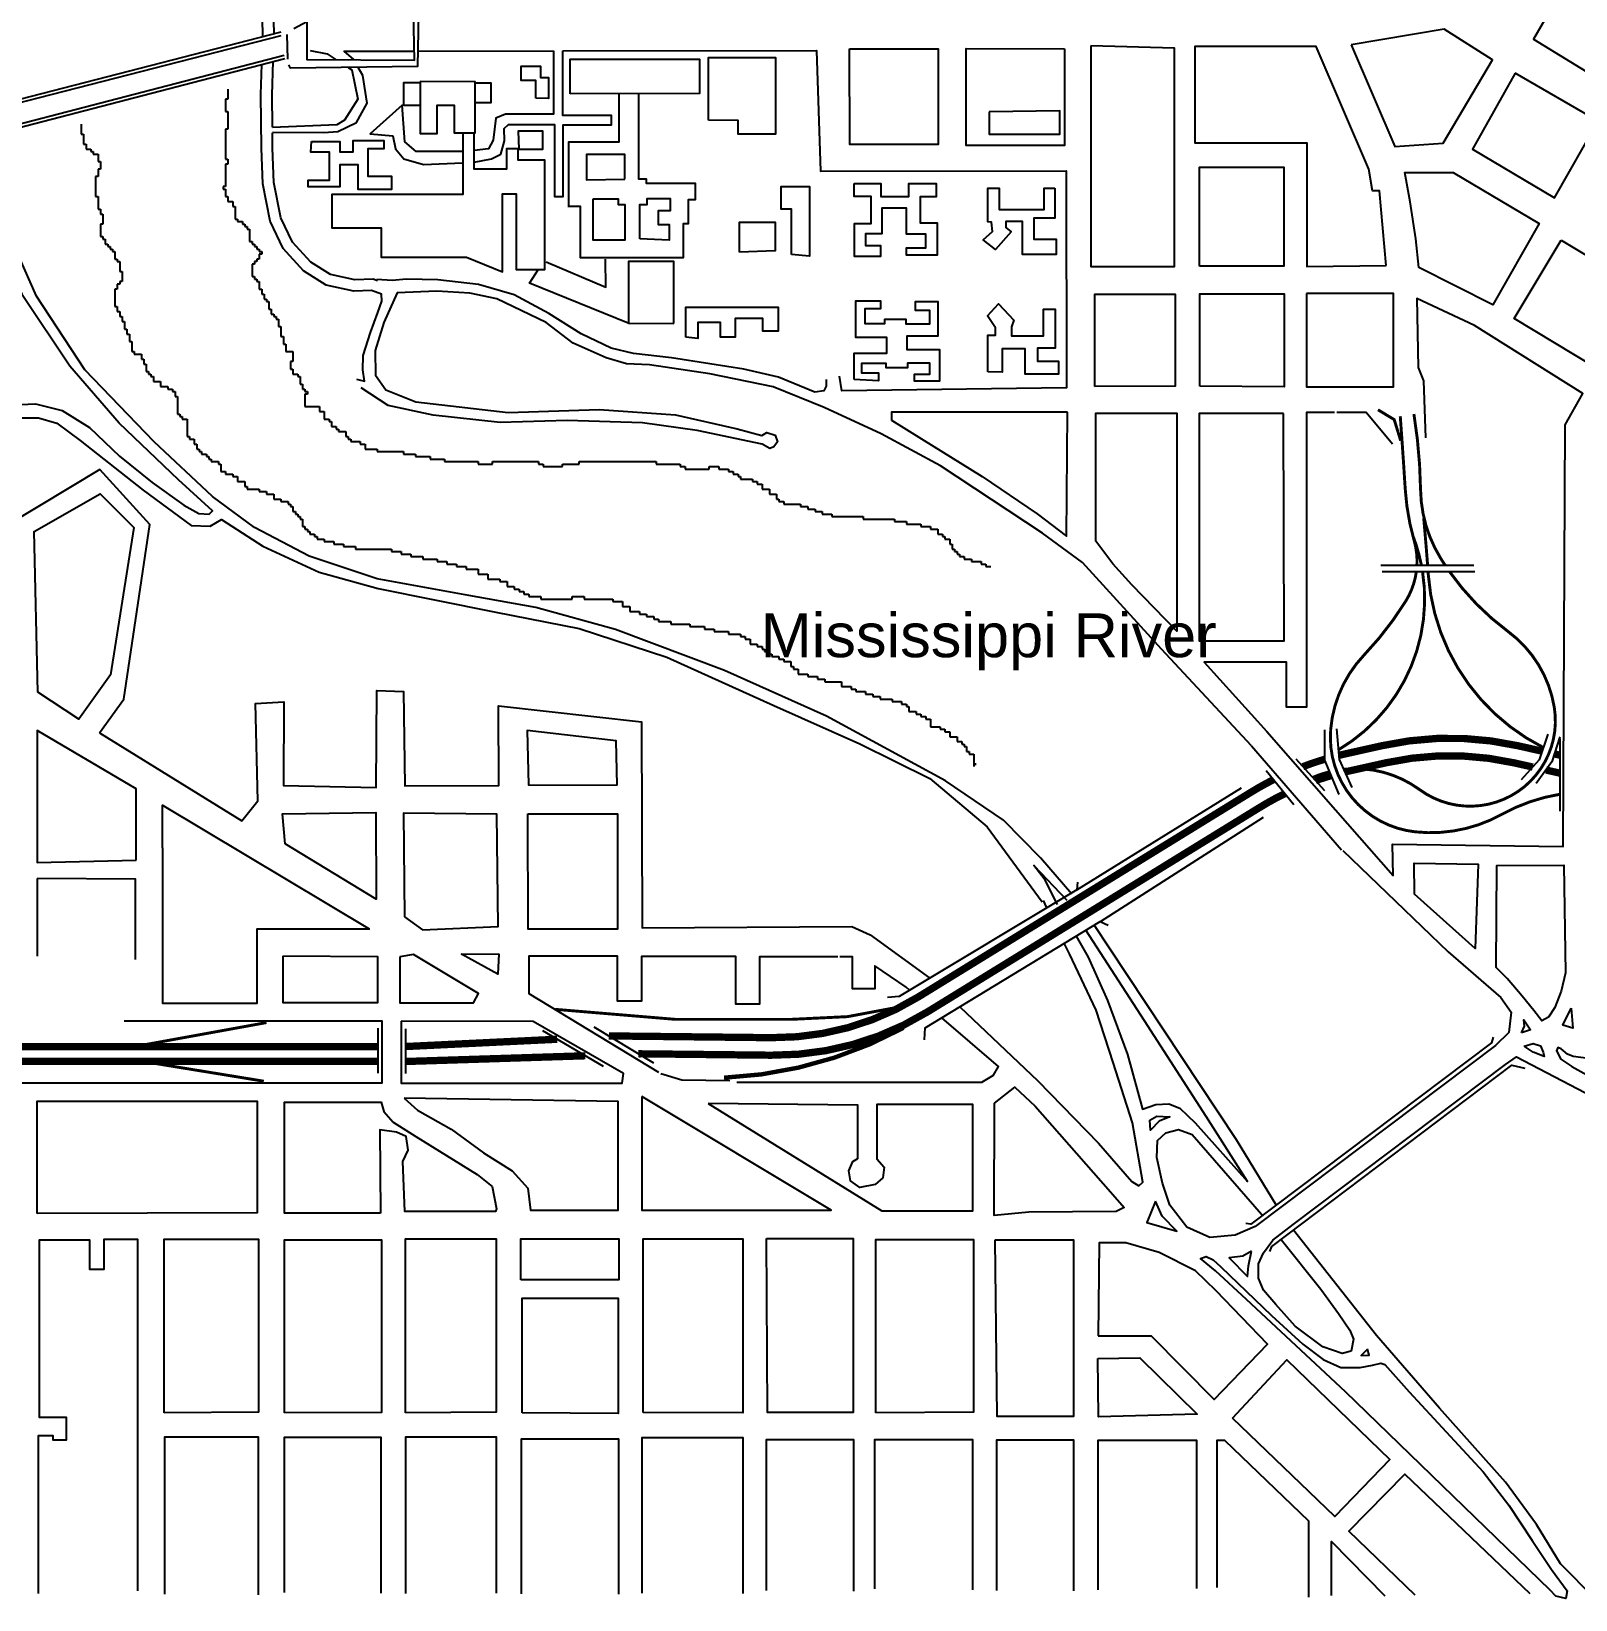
# Model space of a CAD drawing. Header units: feet. Extents: x -273 to 22785, y -15 to 12122.
# Drawn here: x 14067 to 19350, y 49 to 5415 of the extents above; entities that cross this region are included whole.
import ezdxf

# ---------------------------------------------------------------- set-up
doc = ezdxf.new("R2010")
doc.units = ezdxf.units.FT
doc.header["$MEASUREMENT"] = 0
doc.linetypes.add('Hidden', pattern=[0.375, 0.25, -0.125])
for name, color, linetype in [('Freeways', 112, 'Continuous'), ('Street Curbs', 7, 'Continuous'), ('Text Labels and Directions', 1, 'Hidden')]:
    doc.layers.add(name, color=color, linetype=linetype)
doc.styles.add('Titles', font='arial.ttf')

msp = doc.modelspace()

# ---------------------------------------------------------------- linework, layer by layer
at = {"layer": 'Freeways'}
for points, const_width in [([(18674, 4120.5), (18729.6, 4086.8), (18751.8, 4014.5)], 10), ([(15858.8, 2068.9), (16269.5, 2034.7), (16668.3, 2034.7), (16859.2, 2043.9), (17058.6, 2081.3)], 10), ([(14871.2, 2023.6), (14444.7, 1946)], 10), ([(15865.6, 1966.5), (15347.1, 1941.6)], 25), ([(14862, 1823), (14443.8, 1891.3)], 10), ([(15962, 1909.9), (15347.1, 1890.4)], 25), ([(16151.1, 1915.9), (16145.6, 1915.8)], 25)]:
    msp.add_lwpolyline(points, dxfattribs=dict(at, const_width=const_width))
for points, const_width in [([(18807.4, 3588.6, 0.082857), (18797.7, 3673.3, -0.054346), (18767.3, 3849.2, 0.002812), (18750.3, 4098.5, 2.148696)], 10), ([(18903.8, 3588.6, -0.008064), (18888.1, 3613.1, -0.135264), (18819.8, 3846.6, 0.036299), (18797, 4106, 1.232943)], 10), ([(18843.9, 3588.6, 0.003322), (18830.6, 3749.4, -2.806246)], 10), ([(18822.7, 3588.6, 0.044018), (18793.4, 3689.8, -1.459453)], 10), ([(19296.3, 2804.8, 0.087081), (19098.1, 2736.2, -0.154793), (18801.7, 2676.2, -0.407118), (18512.3, 3026.9, -0.170961), (18626.4, 3281.1, 0.051033), (18768.7, 3465, 0.106349), (18805.5, 3567.5, -0.054346)], 10), ([(18538.5, 2956.7, 0.3083), (18826.4, 3567.5, -1.459453)], 10), ([(18556.4, 2890.3, -0.188039), (18816.5, 2820.6, 0.671814), (19277.2, 3102.7, 0.195321), (19119.2, 3361.7, -0.080084), (18918.2, 3567.5, -0.135264)], 10), ([(19239.8, 2964.7, -0.26319), (18846.3, 3555.6, 0.000246), (18845.4, 3567.5, -2.806246)], 10), ([(18540.2, 2937.8, -0.005879), (18564.5, 2943.5), (18689.9, 2971.4, -0.110459), (19152.6, 2970.9), (19235.7, 2952.2, -0.078948)], 25), ([(19277.7, 2942.8), (19296.3, 2938.6, -0.078948)], 25), ([(18416.9, 2899.2, -0.018592), (18491.5, 2924.5)], 25), ([(18445.4, 2912.1, 0.020874), (18491.4, 2931.7, -1.459453)], 10), ([(18560.6, 2881, -0.004346), (18577.5, 2884.9), (18702.9, 2912.8, -0.110459), (19139.4, 2912.4), (19203.9, 2897.9, -0.078948)], 25), ([(19248.9, 2887.8), (19296.3, 2877.1, -0.078948)], 25), ([(19296.3, 2939.1, -0.006567), (19278.8, 2946.4, 0.004002)], 10), ([(16042.5, 1977.9), (16598.8, 1971.9, 0.14156), (17101.6, 2111.4), (18239.1, 2811.5, -0.020919), (18316.5, 2854.8)], 25), ([(18450.6, 2862.4, -0.040949), (18508.1, 2881.7, 0.671814)], 10), ([(18460.7, 2851.4, -0.013891), (18513.6, 2868.5)], 25), ([(16143.9, 1916.8), (16598.2, 1911.9, 0.14156), (17133.1, 2060.3), (18270.6, 2760.4, -0.02425), (18355.5, 2807.2)], 25), ([(15252, 1940.8), (13600.2, 1940.8, -0.060121), (13362.3, 1969.5), (13197.6, 2009.9)], 25), ([(16436.9, 1834.9, 0.113944), (17050.2, 2005.2, 1.322238)], 15), ([(15252, 1890.9), (13600.2, 1890.9, -0.060121), (13350.5, 1921.1), (13172.5, 1964.7)], 25)]:
    msp.add_lwpolyline(points, format="xyb", dxfattribs=dict(at, const_width=const_width))
at = {"layer": 'Street Curbs'}
for p, q in [((14739.5, 5217.8), (14739.5, 5183.5)), ((14731.3, 5183.5), (14731.3, 5140.8)), ((14739.5, 5183.5), (14731.3, 5183.5)), ((14237.4, 5098), (14237.4, 5063.8)), ((14731.3, 5140.8), (14739.5, 5140.8)), ((14739.5, 5140.8), (14739.5, 5080.9)), ((14237.4, 5063.8), (14245.6, 5063.8)), ((14245.6, 5063.8), (14245.6, 5029.5)), ((14731.3, 5080.9), (14731.3, 4978.2)), ((14739.5, 5080.9), (14731.3, 5080.9)), ((14245.6, 5029.5), (14253.9, 5029.5)), ((14253.9, 5029.5), (14253.9, 5012.4)), ((14253.9, 5012.4), (14270.3, 5012.4)), ((14270.3, 5012.4), (14270.3, 5003.9)), ((14270.3, 5003.9), (14278.6, 5003.9)), ((14278.6, 5003.9), (14278.6, 4995.3)), ((14278.6, 4995.3), (14295, 4995.3)), ((14295, 4995.3), (14295, 4969.7)), ((14295, 4969.7), (14303.3, 4969.7)), ((14295, 4944), (14295, 4918.3)), ((14303.3, 4944), (14295, 4944)), ((14303.3, 4969.7), (14303.3, 4944)), ((14731.3, 4978.2), (14739.5, 4978.2)), ((14731.3, 4961.1), (14731.3, 4884.1)), ((14739.5, 4961.1), (14731.3, 4961.1)), ((14739.5, 4978.2), (14739.5, 4961.1)), ((14286.8, 4918.3), (14286.8, 4849.9)), ((14295, 4918.3), (14286.8, 4918.3)), ((14723.1, 4884.1), (14723.1, 4875.6)), ((14731.3, 4884.1), (14723.1, 4884.1)), ((14286.8, 4849.9), (14295, 4849.9)), ((14295, 4849.9), (14295, 4807.1)), ((14723.1, 4875.6), (14731.3, 4875.6)), ((14731.3, 4875.6), (14731.3, 4849.9)), ((14731.3, 4849.9), (14739.5, 4849.9)), ((14739.5, 4849.9), (14739.5, 4832.8)), ((14739.5, 4832.8), (14756, 4832.8)), ((14756, 4832.8), (14756, 4815.7)), ((14295, 4807.1), (14303.3, 4807.1)), ((14303.3, 4807.1), (14303.3, 4790)), ((14303.3, 4790), (14311.5, 4790)), ((14311.5, 4790), (14311.5, 4755.8)), ((14756, 4815.7), (14764.2, 4815.7)), ((14764.2, 4815.7), (14764.2, 4772.9)), ((14303.3, 4755.8), (14303.3, 4713)), ((14311.5, 4755.8), (14303.3, 4755.8)), ((14764.2, 4772.9), (14772.5, 4772.9)), ((14772.5, 4772.9), (14772.5, 4764.3)), ((14772.5, 4764.3), (14788.9, 4764.3)), ((14788.9, 4764.3), (14788.9, 4755.8)), ((14788.9, 4755.8), (14797.2, 4755.8)), ((14797.2, 4755.8), (14797.2, 4747.2)), ((14797.2, 4747.2), (14805.4, 4747.2)), ((14805.4, 4747.2), (14805.4, 4738.7)), ((14805.4, 4738.7), (14813.6, 4738.7)), ((14813.6, 4738.7), (14813.6, 4695.9)), ((14303.3, 4713), (14311.5, 4713)), ((14311.5, 4713), (14311.5, 4704.4)), ((14311.5, 4704.4), (14319.7, 4704.4)), ((14319.7, 4704.4), (14319.7, 4687.3)), ((14319.7, 4687.3), (14327.9, 4687.3)), ((14327.9, 4687.3), (14327.9, 4678.8)), ((14327.9, 4678.8), (14336.2, 4678.8)), ((14336.2, 4678.8), (14336.2, 4670.2)), ((14336.2, 4670.2), (14344.4, 4670.2)), ((14344.4, 4670.2), (14344.4, 4661.7)), ((14813.6, 4695.9), (14821.9, 4695.9)), ((14821.9, 4695.9), (14821.9, 4687.3)), ((14821.9, 4687.3), (14830.1, 4687.3)), ((14830.1, 4687.3), (14830.1, 4678.8)), ((14830.1, 4678.8), (14838.3, 4678.8)), ((14838.3, 4678.8), (14838.3, 4670.2)), ((14838.3, 4670.2), (14846.6, 4670.2)), ((14846.6, 4670.2), (14846.6, 4661.7)), ((14344.4, 4661.7), (14352.6, 4661.7)), ((14352.6, 4661.7), (14352.6, 4636)), ((14352.6, 4636), (14360.9, 4636)), ((14360.9, 4636), (14360.9, 4627.4)), ((14360.9, 4627.4), (14369.1, 4627.4)), ((14369.1, 4627.4), (14369.1, 4593.2)), ((14821.9, 4618.9), (14821.9, 4576.1)), ((14830.1, 4618.9), (14821.9, 4618.9)), ((14830.1, 4627.4), (14830.1, 4618.9)), ((14838.3, 4627.4), (14830.1, 4627.4)), ((14838.3, 4636), (14838.3, 4627.4)), ((14846.6, 4636), (14838.3, 4636)), ((14846.6, 4661.7), (14854.8, 4661.7)), ((14854.8, 4653.1), (14846.6, 4653.1)), ((14846.6, 4653.1), (14846.6, 4636)), ((14854.8, 4661.7), (14854.8, 4653.1)), ((14369.1, 4593.2), (14377.3, 4593.2)), ((14377.3, 4593.2), (14377.3, 4559)), ((14821.9, 4576.1), (14830.1, 4576.1)), ((14830.1, 4576.1), (14830.1, 4567.6)), ((14830.1, 4567.6), (14838.3, 4567.6)), ((14838.3, 4567.6), (14838.3, 4559)), ((14352.6, 4533.3), (14352.6, 4473.5)), ((14360.9, 4533.3), (14352.6, 4533.3)), ((14360.9, 4550.4), (14360.9, 4533.3)), ((14369.1, 4550.4), (14360.9, 4550.4)), ((14369.1, 4559), (14369.1, 4550.4)), ((14377.3, 4559), (14369.1, 4559)), ((14838.3, 4559), (14846.6, 4559)), ((14846.6, 4559), (14846.6, 4533.3)), ((14846.6, 4533.3), (14854.8, 4533.3)), ((14854.8, 4533.3), (14854.8, 4516.2)), ((14854.8, 4516.2), (14863, 4516.2)), ((14863, 4516.2), (14863, 4499.1)), ((14352.6, 4473.5), (14360.9, 4473.5)), ((14360.9, 4473.5), (14360.9, 4456.3)), ((14360.9, 4456.3), (14369.1, 4456.3)), ((14369.1, 4456.3), (14369.1, 4439.2)), ((14863, 4499.1), (14871.2, 4499.1)), ((14871.2, 4499.1), (14871.2, 4490.6)), ((14871.2, 4490.6), (14879.5, 4490.6)), ((14879.5, 4490.6), (14879.5, 4464.9)), ((14879.5, 4464.9), (14887.7, 4464.9)), ((14887.7, 4464.9), (14887.7, 4447.8)), ((14369.1, 4439.2), (14377.3, 4439.2)), ((14377.3, 4439.2), (14377.3, 4422.1)), ((14377.3, 4422.1), (14385.6, 4422.1)), ((14385.6, 4422.1), (14385.6, 4396.5)), ((14887.7, 4447.8), (14895.9, 4447.8)), ((14895.9, 4447.8), (14895.9, 4439.2)), ((14895.9, 4439.2), (14904.2, 4439.2)), ((14904.2, 4439.2), (14904.2, 4430.7)), ((14904.2, 4430.7), (14912.4, 4430.7)), ((14912.4, 4430.7), (14912.4, 4405)), ((14912.4, 4405), (14920.6, 4405)), ((14920.6, 4405), (14920.6, 4370.8)), ((14385.6, 4396.5), (14393.8, 4396.5)), ((14393.8, 4396.5), (14393.8, 4379.3)), ((14393.8, 4379.3), (14402, 4379.3)), ((14402, 4379.3), (14402, 4353.7)), ((14402, 4353.7), (14410.3, 4353.7)), ((14410.3, 4353.7), (14410.3, 4319.5)), ((14920.6, 4370.8), (14928.9, 4370.8)), ((14928.9, 4370.8), (14928.9, 4345.1)), ((14410.3, 4319.5), (14418.5, 4319.5)), ((14418.5, 4319.5), (14418.5, 4310.9)), ((14418.5, 4310.9), (14443.2, 4310.9)), ((14443.2, 4310.9), (14443.2, 4293.8)), ((14443.2, 4293.8), (14451.4, 4293.8)), ((14451.4, 4293.8), (14451.4, 4276.7)), ((14928.9, 4345.1), (14937.1, 4345.1)), ((14937.1, 4345.1), (14937.1, 4319.5)), ((14937.1, 4319.5), (14961.8, 4319.5)), ((14961.8, 4319.5), (14961.8, 4285.2)), ((14451.4, 4276.7), (14459.7, 4276.7)), ((14459.7, 4276.7), (14459.7, 4251)), ((14459.7, 4251), (14467.9, 4251)), ((14467.9, 4251), (14467.9, 4242.5)), ((14467.9, 4242.5), (14476.1, 4242.5)), ((14476.1, 4242.5), (14476.1, 4233.9)), ((14953.6, 4285.2), (14953.6, 4259.6)), ((14961.8, 4285.2), (14953.6, 4285.2)), ((14953.6, 4259.6), (14961.8, 4259.6)), ((14961.8, 4259.6), (14961.8, 4242.5)), ((14961.8, 4242.5), (14978.3, 4242.5)), ((14978.3, 4242.5), (14978.3, 4233.9)), ((14476.1, 4233.9), (14484.4, 4233.9)), ((14484.4, 4233.9), (14484.4, 4216.8)), ((14484.4, 4216.8), (14509, 4216.8)), ((14509, 4216.8), (14509, 4199.7)), ((14509, 4199.7), (14533.7, 4199.7)), ((14533.7, 4199.7), (14533.7, 4191.1)), ((14533.7, 4191.1), (14550.2, 4191.1)), ((14550.2, 4191.1), (14550.2, 4182.6)), ((14978.3, 4233.9), (14986.5, 4233.9)), ((14986.5, 4233.9), (14986.5, 4208.2)), ((14986.5, 4208.2), (14994.7, 4208.2)), ((14994.7, 4208.2), (14994.7, 4191.1)), ((14994.7, 4191.1), (15003, 4191.1)), ((15003, 4191.1), (15003, 4182.6)), ((14550.2, 4182.6), (14558.4, 4182.6)), ((14558.4, 4182.6), (14558.4, 4165.5)), ((14558.4, 4165.5), (14566.7, 4165.5)), ((14566.7, 4165.5), (14566.7, 4105.6)), ((15003, 4182.6), (15011.2, 4182.6)), ((15003, 4174), (15003, 4131.2)), ((15011.2, 4174), (15003, 4174)), ((15011.2, 4182.6), (15011.2, 4174)), ((14566.7, 4105.6), (14574.9, 4105.6)), ((14574.9, 4105.6), (14574.9, 4097)), ((14574.9, 4097), (14583.1, 4097)), ((14583.1, 4097), (14583.1, 4088.5)), ((14583.1, 4088.5), (14599.6, 4088.5)), ((14599.6, 4088.5), (14599.6, 4028.6)), ((15003, 4131.2), (15052.3, 4131.2)), ((15052.3, 4131.2), (15052.3, 4114.1)), ((15052.3, 4114.1), (15068.8, 4114.1)), ((15068.8, 4114.1), (15068.8, 4088.5)), ((15068.8, 4088.5), (15085.3, 4088.5)), ((15085.3, 4088.5), (15085.3, 4079.9)), ((15085.3, 4079.9), (15093.5, 4079.9)), ((15093.5, 4079.9), (15093.5, 4062.8)), ((14599.6, 4028.6), (14607.8, 4028.6)), ((14607.8, 4028.6), (14607.8, 4020)), ((15093.5, 4062.8), (15110, 4062.8)), ((15110, 4062.8), (15110, 4054.2)), ((15110, 4054.2), (15118.2, 4054.2)), ((15118.2, 4054.2), (15118.2, 4045.7)), ((15118.2, 4045.7), (15142.9, 4045.7)), ((15142.9, 4045.7), (15142.9, 4028.6)), ((15142.9, 4028.6), (15151.1, 4028.6)), ((15151.1, 4028.6), (15151.1, 4020)), ((14607.8, 4020), (14624.3, 4020)), ((14624.3, 4020), (14624.3, 4002.9)), ((14624.3, 4002.9), (14632.5, 4002.9)), ((14632.5, 4002.9), (14632.5, 3985.8)), ((14632.5, 3985.8), (14640.8, 3985.8)), ((14640.8, 3985.8), (14640.8, 3977.2)), ((14640.8, 3977.2), (14649, 3977.2)), ((14649, 3977.2), (14649, 3968.7)), ((15151.1, 4020), (15159.4, 4020)), ((15159.4, 4020), (15159.4, 4011.5)), ((15159.4, 4011.5), (15192.3, 4011.5)), ((15192.3, 4011.5), (15192.3, 4002.9)), ((15192.3, 4002.9), (15208.8, 4002.9)), ((15208.8, 4002.9), (15208.8, 3985.8)), ((15208.8, 3985.8), (15249.9, 3985.8)), ((15249.9, 3985.8), (15249.9, 3977.2)), ((15249.9, 3977.2), (15340.5, 3977.2)), ((15340.5, 3977.2), (15340.5, 3968.7)), ((14649, 3968.7), (14665.5, 3968.7)), ((14665.5, 3968.7), (14665.5, 3960.1)), ((14665.5, 3960.1), (14673.7, 3960.1)), ((14673.7, 3960.1), (14673.7, 3951.6)), ((14673.7, 3951.6), (14681.9, 3951.6)), ((14681.9, 3951.6), (14681.9, 3943)), ((14681.9, 3943), (14706.6, 3943)), ((14706.6, 3943), (14706.6, 3934.5)), ((14706.6, 3934.5), (14714.8, 3934.5)), ((14714.8, 3934.5), (14714.8, 3908.8)), ((15340.5, 3968.7), (15381.6, 3968.7)), ((15381.6, 3968.7), (15381.6, 3960.1)), ((15381.6, 3960.1), (15431, 3960.1)), ((15431, 3960.1), (15431, 3951.6)), ((15431, 3951.6), (15480.4, 3951.6)), ((15480.4, 3951.6), (15480.4, 3943)), ((15480.4, 3943), (15595.6, 3943)), ((15595.6, 3943), (15595.6, 3934.5)), ((15595.6, 3934.5), (15645, 3934.5)), ((15645, 3943), (15801.4, 3943)), ((15645, 3934.5), (15645, 3943)), ((15801.4, 3943), (15801.4, 3934.5)), ((15801.4, 3934.5), (15817.9, 3934.5)), ((15817.9, 3934.5), (15817.9, 3925.9)), ((15817.9, 3925.9), (15883.8, 3925.9)), ((15883.8, 3934.5), (15941.4, 3934.5)), ((15883.8, 3925.9), (15883.8, 3934.5)), ((15941.4, 3943), (16204.8, 3943)), ((15941.4, 3934.5), (15941.4, 3943)), ((16204.8, 3943), (16204.8, 3934.5)), ((16204.8, 3934.5), (16287.1, 3934.5)), ((16287.1, 3934.5), (16287.1, 3925.9)), ((16287.1, 3925.9), (16303.6, 3925.9)), ((16303.6, 3925.9), (16303.6, 3917.4)), ((16385.9, 3925.9), (16418.8, 3925.9)), ((16385.9, 3917.4), (16385.9, 3925.9)), ((16418.8, 3925.9), (16418.8, 3917.4)), ((14714.8, 3908.8), (14731.3, 3908.8)), ((14731.3, 3908.8), (14731.3, 3900.2)), ((14731.3, 3900.2), (14756, 3900.2)), ((14756, 3900.2), (14756, 3891.7)), ((14756, 3891.7), (14772.5, 3891.7)), ((14772.5, 3891.7), (14772.5, 3874.6)), ((14772.5, 3874.6), (14797.2, 3874.6)), ((14797.2, 3874.6), (14797.2, 3857.5)), ((16303.6, 3917.4), (16385.9, 3917.4)), ((16418.8, 3917.4), (16451.8, 3917.4)), ((16451.8, 3917.4), (16451.8, 3908.8)), ((16451.8, 3908.8), (16468.2, 3908.8)), ((16468.2, 3908.8), (16468.2, 3900.2)), ((16468.2, 3900.2), (16484.7, 3900.2)), ((16484.7, 3900.2), (16484.7, 3891.7)), ((16484.7, 3891.7), (16492.9, 3891.7)), ((16492.9, 3891.7), (16492.9, 3883.1)), ((16492.9, 3883.1), (16534.1, 3883.1)), ((16534.1, 3883.1), (16534.1, 3874.6)), ((16534.1, 3874.6), (16550.5, 3874.6)), ((16550.5, 3874.6), (16550.5, 3866)), ((16550.5, 3866), (16567, 3866)), ((16567, 3866), (16567, 3848.9)), ((14797.2, 3857.5), (14805.4, 3857.5)), ((14805.4, 3857.5), (14805.4, 3848.9)), ((14805.4, 3848.9), (14846.6, 3848.9)), ((14846.6, 3848.9), (14846.6, 3840.4)), ((14846.6, 3840.4), (14871.2, 3840.4)), ((14871.2, 3840.4), (14871.2, 3831.8)), ((14871.2, 3831.8), (14895.9, 3831.8)), ((14895.9, 3831.8), (14895.9, 3814.7)), ((14895.9, 3814.7), (14920.6, 3814.7)), ((14920.6, 3814.7), (14920.6, 3806.1)), ((16567, 3848.9), (16591.7, 3848.9)), ((16591.7, 3848.9), (16591.7, 3831.8)), ((16591.7, 3831.8), (16616.4, 3831.8)), ((16616.4, 3831.8), (16616.4, 3814.7)), ((16616.4, 3814.7), (16624.6, 3814.7)), ((16624.6, 3814.7), (16624.6, 3806.1)), ((14920.6, 3806.1), (14945.3, 3806.1)), ((14945.3, 3806.1), (14945.3, 3797.6)), ((14945.3, 3797.6), (14953.6, 3797.6)), ((14953.6, 3797.6), (14953.6, 3789)), ((14953.6, 3789), (14961.8, 3789)), ((14961.8, 3789), (14961.8, 3771.9)), ((14961.8, 3771.9), (14970, 3771.9)), ((14970, 3771.9), (14970, 3763.4)), ((14970, 3763.4), (14978.3, 3763.4)), ((14978.3, 3763.4), (14978.3, 3754.8)), ((16624.6, 3806.1), (16641.1, 3806.1)), ((16641.1, 3806.1), (16641.1, 3797.6)), ((16641.1, 3797.6), (16698.7, 3797.6)), ((16698.7, 3797.6), (16698.7, 3789)), ((16698.7, 3789), (16723.4, 3789)), ((16723.4, 3789), (16723.4, 3780.5)), ((16723.4, 3780.5), (16748.1, 3780.5)), ((16748.1, 3780.5), (16748.1, 3771.9)), ((16748.1, 3771.9), (16772.8, 3771.9)), ((16772.8, 3771.9), (16772.8, 3763.4)), ((16772.8, 3763.4), (16805.7, 3763.4)), ((16805.7, 3763.4), (16805.7, 3754.8)), ((14978.3, 3754.8), (14986.5, 3754.8)), ((14986.5, 3754.8), (14986.5, 3746.2)), ((14986.5, 3746.2), (14994.7, 3746.2)), ((14994.7, 3746.2), (14994.7, 3720.6)), ((14994.7, 3720.6), (15003, 3720.6)), ((15003, 3720.6), (15003, 3712)), ((15003, 3712), (15011.2, 3712)), ((15011.2, 3712), (15011.2, 3703.5)), ((15011.2, 3703.5), (15019.4, 3703.5)), ((15019.4, 3703.5), (15019.4, 3694.9)), ((16805.7, 3754.8), (16912.7, 3754.8)), ((16912.7, 3754.8), (16912.7, 3746.2)), ((16912.7, 3746.2), (17019.8, 3746.2)), ((17019.8, 3746.2), (17019.8, 3737.7)), ((17019.8, 3737.7), (17060.9, 3737.7)), ((17060.9, 3737.7), (17060.9, 3729.1)), ((17060.9, 3729.1), (17110.3, 3729.1)), ((17110.3, 3729.1), (17110.3, 3720.6)), ((17110.3, 3720.6), (17143.2, 3720.6)), ((17143.2, 3720.6), (17143.2, 3712)), ((17143.2, 3712), (17167.9, 3712)), ((17167.9, 3712), (17167.9, 3694.9)), ((15019.4, 3694.9), (15035.9, 3694.9)), ((15035.9, 3694.9), (15035.9, 3686.4)), ((15035.9, 3686.4), (15044.1, 3686.4)), ((15044.1, 3686.4), (15044.1, 3677.8)), ((15044.1, 3677.8), (15068.8, 3677.8)), ((15068.8, 3677.8), (15068.8, 3669.2)), ((15068.8, 3669.2), (15101.7, 3669.2)), ((15101.7, 3669.2), (15101.7, 3660.7)), ((15101.7, 3660.7), (15134.7, 3660.7)), ((15134.7, 3660.7), (15134.7, 3652.1)), ((15134.7, 3652.1), (15175.8, 3652.1)), ((15175.8, 3652.1), (15175.8, 3643.6)), ((17167.9, 3694.9), (17184.4, 3694.9)), ((17184.4, 3694.9), (17184.4, 3686.4)), ((17184.4, 3686.4), (17192.6, 3686.4)), ((17192.6, 3686.4), (17192.6, 3677.8)), ((17192.6, 3677.8), (17209.1, 3677.8)), ((17209.1, 3677.8), (17209.1, 3660.7)), ((17209.1, 3660.7), (17217.3, 3660.7)), ((17217.3, 3660.7), (17217.3, 3643.6)), ((15175.8, 3643.6), (15299.3, 3643.6)), ((15299.3, 3643.6), (15299.3, 3635)), ((15299.3, 3635), (15332.2, 3635)), ((15332.2, 3635), (15332.2, 3626.5)), ((15332.2, 3626.5), (15365.2, 3626.5)), ((15365.2, 3626.5), (15365.2, 3617.9)), ((15365.2, 3617.9), (15406.3, 3617.9)), ((15406.3, 3617.9), (15406.3, 3609.4)), ((15406.3, 3609.4), (15455.7, 3609.4)), ((15455.7, 3609.4), (15455.7, 3600.8)), ((15455.7, 3600.8), (15488.6, 3600.8)), ((15488.6, 3600.8), (15488.6, 3592.2)), ((17217.3, 3643.6), (17225.5, 3643.6)), ((17225.5, 3643.6), (17225.5, 3635)), ((17225.5, 3635), (17233.8, 3635)), ((17233.8, 3635), (17233.8, 3626.5)), ((17233.8, 3626.5), (17242, 3626.5)), ((17242, 3626.5), (17242, 3617.9)), ((17242, 3617.9), (17258.5, 3617.9)), ((17258.5, 3617.9), (17258.5, 3609.4)), ((17258.5, 3609.4), (17283.2, 3609.4)), ((17283.2, 3609.4), (17283.2, 3600.8)), ((17283.2, 3600.8), (17316.1, 3600.8)), ((17316.1, 3600.8), (17316.1, 3592.2)), ((15488.6, 3592.2), (15521.6, 3592.2)), ((15521.6, 3592.2), (15521.6, 3583.7)), ((15521.6, 3583.7), (15554.5, 3583.7)), ((15554.5, 3583.7), (15554.5, 3575.1)), ((15554.5, 3575.1), (15595.6, 3575.1)), ((15595.6, 3575.1), (15595.6, 3558)), ((15595.6, 3558), (15628.6, 3558)), ((15628.6, 3558), (15628.6, 3540.9)), ((17316.1, 3592.2), (17332.6, 3592.2)), ((17332.6, 3592.2), (17332.6, 3583.7)), ((17332.6, 3583.7), (17349, 3583.7)), ((15628.6, 3540.9), (15669.7, 3540.9)), ((15669.7, 3540.9), (15669.7, 3532.4)), ((15669.7, 3532.4), (15694.4, 3532.4)), ((15694.4, 3532.4), (15694.4, 3515.2)), ((15694.4, 3515.2), (15719.1, 3515.2)), ((15719.1, 3515.2), (15719.1, 3506.7)), ((15719.1, 3506.7), (15735.6, 3506.7)), ((15735.6, 3506.7), (15735.6, 3498.1)), ((15735.6, 3498.1), (15752.1, 3498.1)), ((15752.1, 3498.1), (15752.1, 3489.6)), ((15752.1, 3489.6), (15768.5, 3489.6)), ((15768.5, 3489.6), (15768.5, 3481)), ((15768.5, 3481), (15809.7, 3481)), ((15809.7, 3481), (15809.7, 3472.5)), ((15809.7, 3472.5), (15916.7, 3472.5)), ((15916.7, 3481), (15957.8, 3481)), ((15916.7, 3472.5), (15916.7, 3481)), ((15957.8, 3481), (15957.8, 3472.5)), ((15957.8, 3472.5), (16056.6, 3472.5)), ((16056.6, 3472.5), (16056.6, 3463.9)), ((16056.6, 3463.9), (16089.6, 3463.9)), ((16089.6, 3463.9), (16089.6, 3446.8)), ((16089.6, 3446.8), (16114.3, 3446.8)), ((16114.3, 3446.8), (16114.3, 3429.7)), ((16114.3, 3429.7), (16147.2, 3429.7)), ((16147.2, 3429.7), (16147.2, 3421.1)), ((16147.2, 3421.1), (16171.9, 3421.1)), ((16171.9, 3421.1), (16171.9, 3412.6)), ((16171.9, 3412.6), (16196.6, 3412.6)), ((16196.6, 3412.6), (16196.6, 3404)), ((16196.6, 3404), (16213, 3404)), ((16213, 3404), (16213, 3395.5)), ((16213, 3395.5), (16254.2, 3395.5)), ((16254.2, 3395.5), (16254.2, 3386.9)), ((16254.2, 3386.9), (16320, 3386.9)), ((16320, 3386.9), (16320, 3378.4)), ((16320, 3378.4), (16369.4, 3378.4)), ((16369.4, 3378.4), (16369.4, 3369.8)), ((16369.4, 3369.8), (16402.4, 3369.8)), ((16402.4, 3369.8), (16402.4, 3361.3)), ((16402.4, 3361.3), (16451.8, 3361.3)), ((16451.8, 3361.3), (16451.8, 3352.7)), ((16451.8, 3352.7), (16492.9, 3352.7)), ((16492.9, 3352.7), (16492.9, 3344.1)), ((16492.9, 3344.1), (16509.4, 3344.1)), ((16509.4, 3344.1), (16509.4, 3335.6)), ((16509.4, 3335.6), (16525.8, 3335.6)), ((16525.8, 3335.6), (16525.8, 3318.5)), ((16525.8, 3318.5), (16550.5, 3318.5)), ((16550.5, 3318.5), (16550.5, 3309.9)), ((16550.5, 3309.9), (16567, 3309.9)), ((16567, 3309.9), (16567, 3301.4)), ((16567, 3301.4), (16575.2, 3301.4)), ((16575.2, 3301.4), (16575.2, 3292.8)), ((16575.2, 3292.8), (16591.7, 3292.8)), ((16591.7, 3292.8), (16591.7, 3284.3)), ((16591.7, 3284.3), (16599.9, 3284.3)), ((16599.9, 3284.3), (16599.9, 3275.7)), ((16599.9, 3275.7), (16624.6, 3275.7)), ((16624.6, 3275.7), (16624.6, 3267.1)), ((16624.6, 3267.1), (16641.1, 3267.1)), ((16641.1, 3267.1), (16641.1, 3258.6)), ((16641.1, 3258.6), (16665.8, 3258.6)), ((16665.8, 3258.6), (16665.8, 3241.5)), ((16665.8, 3241.5), (16674, 3241.5)), ((16674, 3241.5), (16674, 3232.9)), ((16674, 3232.9), (16690.5, 3232.9)), ((16690.5, 3232.9), (16690.5, 3215.8)), ((16690.5, 3215.8), (16723.4, 3215.8)), ((16723.4, 3215.8), (16723.4, 3207.3)), ((16723.4, 3207.3), (16756.3, 3207.3)), ((16756.3, 3207.3), (16756.3, 3198.7)), ((16756.3, 3198.7), (16781, 3198.7)), ((16781, 3198.7), (16781, 3190.1)), ((16781, 3190.1), (16838.7, 3190.1)), ((16838.7, 3190.1), (16838.7, 3173)), ((16838.7, 3173), (16871.6, 3173)), ((16871.6, 3173), (16871.6, 3164.5)), ((16871.6, 3164.5), (16888, 3164.5)), ((16888, 3164.5), (16888, 3155.9)), ((16888, 3155.9), (16921, 3155.9)), ((16921, 3155.9), (16921, 3147.4)), ((16921, 3147.4), (16945.7, 3147.4)), ((16945.7, 3147.4), (16945.7, 3138.8)), ((16945.7, 3138.8), (16970.4, 3138.8)), ((16970.4, 3138.8), (16970.4, 3130.3)), ((16970.4, 3130.3), (17011.5, 3130.3)), ((17011.5, 3130.3), (17011.5, 3121.7)), ((17011.5, 3121.7), (17044.4, 3121.7)), ((17044.4, 3121.7), (17044.4, 3113.1)), ((17044.4, 3113.1), (17060.9, 3113.1)), ((17060.9, 3113.1), (17060.9, 3104.6)), ((17060.9, 3104.6), (17069.1, 3104.6)), ((17069.1, 3104.6), (17069.1, 3087.5)), ((17069.1, 3087.5), (17093.8, 3087.5)), ((17093.8, 3087.5), (17093.8, 3078.9)), ((17093.8, 3078.9), (17110.3, 3078.9)), ((17110.3, 3078.9), (17110.3, 3070.4)), ((17110.3, 3070.4), (17126.8, 3070.4)), ((17126.8, 3070.4), (17126.8, 3061.8)), ((17126.8, 3061.8), (17143.2, 3061.8)), ((17143.2, 3061.8), (17143.2, 3036.1)), ((17143.2, 3036.1), (17176.2, 3036.1)), ((17176.2, 3036.1), (17176.2, 3027.6)), ((17176.2, 3027.6), (17192.6, 3027.6)), ((17192.6, 3027.6), (17192.6, 3019)), ((17192.6, 3019), (17209.1, 3019)), ((17209.1, 3019), (17209.1, 3001.9)), ((17209.1, 3001.9), (17233.8, 3001.9)), ((17233.8, 3001.9), (17233.8, 2984.8)), ((17233.8, 2984.8), (17250.2, 2984.8)), ((17250.2, 2984.8), (17250.2, 2976.3)), ((17250.2, 2976.3), (17258.5, 2976.3)), ((17258.5, 2976.3), (17258.5, 2967.7)), ((17258.5, 2967.7), (17266.7, 2967.7)), ((17266.7, 2967.7), (17266.7, 2950.6)), ((17266.7, 2950.6), (17274.9, 2950.6)), ((17274.9, 2950.6), (17274.9, 2942)), ((17274.9, 2942), (17291.4, 2942)), ((17291.4, 2942), (17291.4, 2907.8)), ((17291.4, 2907.8), (17291.4, 2899.3)), ((17299.6, 2907.8), (17291.4, 2907.8)), ((17291.4, 2907.8), (17299.6, 2907.8))]:
    msp.add_line(p, q, dxfattribs=at)
for points in [[(14858.3, 5396.8), (14859.1, 5418.1), (14847.3, 5645.2), (14843, 5788.9)], [(14897.1, 5406.8), (14897.5, 5418.4), (14885.8, 5646.7), (14881.4, 5788.9)], [(15390.9, 5476.3), (15387.4, 5294.6), (14953.1, 5288.8), (14948.1, 5300.9)], [(14965.1, 5424.6), (15009.2, 5449.3), (15008.9, 5318.5), (15377.8, 5316.5), (15374.4, 5480.7)], [(13654.6, 5087.5), (14921.9, 5413.2)], [(13657.5, 5076.9), (14921.3, 5401.6)], [(14944.2, 5320.2), (14942, 5404)], [(13675.8, 5007.2), (14931.4, 5333.6)], [(13678.7, 4996.5), (14934.2, 5322.9)], [(15020.7, 5350), (15078.7, 5338.4), (15110.2, 5318)], [(15171.1, 5317.6), (15170.1, 5319.4), (15137, 5347.2), (15377.2, 5347.6)], [(15388.4, 5347.6), (15852.7, 5348.4)], [(15852.7, 5348.4), (15852.7, 5132.3), (15688.9, 5132.3), (15656, 5118.3), (15646.4, 5042.9), (15630.6, 5013.3), (15582, 5007.9)], [(15582, 4968), (15641.2, 4979.4), (15673.1, 4994.6), (15685.8, 5040.6), (15684.1, 5083), (15699.5, 5096.1), (15856.8, 5096.1), (15856.8, 4850.8), (15886.1, 4850.8), (15886.1, 5095.6), (16051.4, 5095.6), (16051.4, 5127.9), (15885.5, 5127.9), (15885.5, 5348.4)], [(15885.5, 5348.4), (16753.6, 5349.9), (16767.3, 4936.5), (17607.5, 4938.1), (17608, 4195.2), (16839.2, 4185.1), (16831.9, 4235.9)], [(15179.5, 4225.1), (15207, 4218.7), (15200.8, 4257.6), (15202, 4306.6), (15227.1, 4385.1), (15252.6, 4453.6), (15266.4, 4492.1), (15264.8, 4516.6), (15230.8, 4528.4), (15170.4, 4526.6), (15075.9, 4547), (14997.8, 4596), (14928, 4672.6), (14884, 4765.7), (14858.4, 4893.9), (14853.7, 5015.1), (14851.7, 5198.9), (14855.2, 5302.4)], [(14891.4, 5087.2), (14890.2, 5198.4), (14894, 5312.4)], [(15151.2, 5291.4), (15162.8, 5283.9), (15184.3, 5183.7), (15137.8, 5111), (15111.9, 5095.4), (14891.3, 5086.2)], [(14891.4, 5069.8), (15067.6, 5069.7), (15115.5, 5073), (15178.8, 5103.8), (15215.4, 5169.9), (15200.4, 5264.1), (15185.2, 5291.9)], [(15393.7, 5239.7), (15339.8, 5239.7), (15339.8, 5162.5), (15395.1, 5162.5)], [(15586.9, 5239.2), (15639.3, 5239.2), (15639.3, 5170.6), (15586.3, 5170.6)], [(15542.5, 5004.4), (15383, 5004), (15344.9, 5037.3), (15335.7, 5163), (15226.4, 5065.1), (15303.8, 5057.5), (15313, 5013.6), (15341.7, 4979.3), (15408.7, 4959.7), (15542.5, 4965.6)], [(16143.8, 5202), (16143.8, 4910.8), (16170.8, 4910.8), (16170.8, 4895.9), (16338.1, 4895.9), (16338.1, 4838.8), (16314, 4838.8), (16314, 4756.4), (16296.5, 4756.4), (16296.5, 4640.9), (15945.5, 4640.9), (15945.5, 4815.9), (15902.3, 4815.9)], [(15905.7, 4817.6), (15905.7, 5036.8), (16078.3, 5036.8), (16078.3, 5201.9)], [(13679.9, 4080), (13753.9, 4086.6), (13902.5, 4117.4), (13979.8, 4135.8), (14081.1, 4140.3), (14172.1, 4118.3), (14265.7, 4059.9), (14368.1, 3961.6), (14480.4, 3871.4), (14588.7, 3794.6), (14640.3, 3765.9), (14675.2, 3763.6), (14687.1, 3775.1), (14569.7, 3881.3), (14367, 4074.4), (14198.2, 4269.2), (14037.2, 4510.5), (13944.1, 4733.2), (13903.2, 4908.2), (13887.6, 5033.4), (13884.4, 5050)], [(17626.3, 2463.4), (17519.3, 2587.1), (17392.8, 2716.2), (17194.3, 2851), (16787.8, 3071.5), (16438, 3228.3), (16065.8, 3369.1), (15792.3, 3443.5), (15551.4, 3486.7), (15250.1, 3541.5), (15017, 3619.1), (14830.2, 3718), (14686.4, 3823.5), (14486.7, 4011.2), (14250.2, 4257), (14084.6, 4509.3), (13963.8, 4783.2), (13923.4, 5051.1), (13922.7, 5060)], [(15251.4, 4561.9), (15236.7, 4567), (15173.9, 4565.1), (15090.6, 4583.2), (15022.6, 4625.8), (14960.3, 4694.2), (14920.8, 4777.8), (14896.7, 4898.4), (14892.2, 5016.1), (14891.6, 5067.8)], [(15542.5, 5068.2), (15542.5, 4857.1), (15095.2, 4857.1), (15095.2, 4742.9), (15264.1, 4742.9), (15264.1, 4642.9), (15555.7, 4642.9), (15678.3, 4592.2), (15678.3, 4858.8), (15725.7, 4858.8), (15725.7, 4600.5), (15824, 4600.5), (15824, 4974.9), (15732.1, 4974.9), (15732.1, 5013.9), (15692, 5013.9), (15692, 4943.3), (15582, 4943.3), (15582, 5068.2)], [(15827.9, 4627), (16032.5, 4540.2), (16031.5, 4635.5)], [(16786.1, 4224.2), (16786.2, 4201.3), (16778.3, 4184.7), (16747.9, 4180.6), (16622.8, 4231.8), (16504.8, 4259.2), (16387.9, 4277.5), (16256.5, 4297.8), (16126.6, 4312.5), (16050.6, 4331.6), (15948, 4380), (15837.3, 4450.3), (15718.1, 4514), (15596.6, 4548.8), (15457.2, 4565.6), (15349.9, 4567), (15301, 4563.2), (15249, 4566.4)], [(16108.6, 4416.8), (15770.8, 4553.8), (15802, 4601.4)], [(18241.4, 2970.1), (17933.3, 3301.3), (17662.6, 3597.4), (17526.8, 3698.5), (17177.6, 3928.3), (16974.8, 4038), (16779.1, 4128.8), (16604.5, 4198.8), (16387.6, 4244), (16182.2, 4274.4), (16103.3, 4278), (16033.3, 4298.6), (15920.2, 4348.4), (15828.5, 4419.3), (15659.3, 4500.2), (15567.3, 4519.2), (15454.5, 4526.6), (15318.2, 4520.9), (15272.8, 4419.3), (15242.9, 4322.8), (15244.3, 4238.4), (15279.5, 4188.7), (15382.1, 4147.8), (15697.8, 4111.5), (16009.8, 4121.7), (16271, 4103.6), (16481.9, 4055.3), (16566.4, 4032.8), (16582.9, 4042.9), (16611.4, 4034.1), (16619.5, 4011.1), (16606.6, 3993.6), (16593.1, 3988), (16567.1, 4002.9), (16345.2, 4050.1), (16157.8, 4075.6), (15899.7, 4084.2), (15670.5, 4076.9), (15441.3, 4102.2), (15287.3, 4135.3), (15195.1, 4195.2)], [(18293.4, 3019.2), (18528.5, 2751), (18725.9, 2527.1), (18724.2, 2633.6), (19307.9, 2625.6), (19314.7, 4068.8), (19375.5, 4176.6), (19004.6, 4408.6), (18806.6, 4501.1), (18811.3, 4264.9), (18829.4, 4219.2)], [(18829.4, 4219.2), (18836.4, 4025)], [(14007, 4093), (14091.3, 4092.9), (14153.8, 4074.8), (14233.5, 4014.8), (14449.1, 3845.2), (14613.5, 3724.3), (14678.9, 3722.6), (14717.8, 3745.3), (14859, 3654.2), (15051.2, 3564.9), (15253.2, 3508.6), (15446.1, 3469.6), (15655.6, 3428.3), (15940.9, 3371.5), (16241.5, 3274.2), (16606.8, 3108.9), (16901.1, 2977.2), (17140.4, 2859.2), (17336.5, 2693), (17525.6, 2436.9)], [(18525.6, 4110.7), (18429.2, 4110.7), (18429.2, 3102.7), (18360.7, 3102.7), (18360.7, 3257.1), (18079.4, 3257.1), (18293.4, 3019.2)], [(18723.6, 4002.8), (18633.4, 4111.5), (18533.7, 4111.5)], [(14299.8, 3014.7), (14383.6, 3130.4), (14472.2, 3727.5), (14301.5, 3916.3), (13988.4, 3727.9)], [(18683.6, 3588.6), (19002.3, 3588.6)], [(18688.9, 3567.5), (19005.5, 3567.5)], [(14299.8, 3014.7), (14787.2, 2713.7), (14841.2, 2782.4), (14834, 3115.4), (14930.3, 3121.4), (14929.3, 2834.3), (15246.4, 2828.5), (15248.6, 3159.6), (15340, 3156), (15344.7, 2833.1), (15665.7, 2834.3), (15665.3, 3106.9), (16154.3, 3053.1), (16157.1, 2347.7), (16874.5, 2352.5)], [(18490.8, 3025.1), (18491.5, 2921.6), (18540.1, 2804.4)], [(18531.8, 3029.1), (18541.6, 2923.5), (18584.4, 2827.9)], [(19255, 3010.9), (19225.9, 2922.3), (19164.5, 2854.5)], [(18241.4, 2970.1), (18549.4, 2614.7)], [(19295.9, 3001.5), (19269.3, 2915.7), (19215.4, 2841.8)], [(19296.3, 2994.9), (19296.3, 2746.8)], [(18392.5, 2925.8), (18491.3, 2818)], [(18291, 2886), (18386.1, 2769.8)], [(17644.3, 2477.5), (18207.7, 2826.4)], [(14515.1, 2621.9), (14515.1, 2767.2), (15222, 2344.6)], [(17725, 2369.5), (18282.1, 2727)], [(14515.1, 2621.9), (14515.1, 2090), (14839.3, 2090), (14839.3, 2344.6), (15224.3, 2344.6)], [(18553.3, 2612.2), (18913.9, 2265.2), (19094.6, 2109.4), (19129.5, 2059), (19122.2, 1990), (19075.6, 1945.6), (18253.8, 1326.1), (18185.9, 1295.9), (18098.7, 1288), (18020.1, 1323.4), (17962, 1399.2), (17937.4, 1474.5), (17916.9, 1562.3), (17919.6, 1620.3), (17948.4, 1645.9), (17992.1, 1657.4), (18038.4, 1640.4), (18275.3, 1367.9), (18279, 1363.2)], [(17577.1, 2427.2), (17535.2, 2511.3), (17497, 2560.5), (17609.9, 2442.3)], [(14423.2, 2239.6), (14423.2, 2514.1), (14086.2, 2516.1)], [(14086.2, 2516.1), (14086.2, 2250.9)], [(17646.6, 2504.5), (17643.8, 2477.5), (17036.1, 2113.1), (16996.5, 2109.1)], [(17541.4, 2416.1), (17529.3, 2440.9)], [(17122.8, 1964), (17125.3, 2006), (17724, 2370), (17751.4, 2357.2)], [(16874.5, 2352.5), (16937.1, 2323.4), (17140.7, 2175.9)], [(17641, 2319.5), (17682.5, 2247.4), (17748.3, 2099.6), (17817.1, 1914.2), (17868.4, 1727.4), (17914.1, 1742.9), (17958.1, 1745.4), (17996.5, 1730.9), (18048.4, 1680.8), (18228.1, 1479.5), (18085.7, 1702.3), (17875.5, 2030), (17674.3, 2339.8)], [(17702.5, 2356.9), (17754.4, 2279.6), (18188.8, 1623), (18326, 1398.8)], [(17243.7, 2078), (17510.4, 1824.3), (17718.4, 1611.2), (17831.9, 1479.8), (17855.7, 1465), (17869.4, 1477.3), (17833.8, 1680.8), (17767.7, 1886.7), (17710.4, 2066.5), (17618.1, 2259.2), (17600.6, 2295)], [(14383.8, 2029.7), (15265.9, 2029.7), (15265.9, 1816.4), (13159.1, 1816.4), (13159.1, 1378.8), (12993.6, 1610.6), (13015.4, 1690.2), (13065.5, 1820.2), (13166.4, 2000), (13237, 2122.5), (13268.2, 2245.5), (13569.4, 2245.5), (13569.4, 2205.6)], [(16826.2, 2248.5), (16558.4, 2248.5), (16558.4, 2087), (16477.4, 2087), (16477.4, 2249.7), (16154.2, 2249.7), (16154.2, 2097.1), (16072.7, 2097.1), (16072.7, 2251.3), (15768.4, 2251.3), (15768.4, 2123.5), (16212.3, 1854.2)], [(17071.6, 2134.4), (17060, 2144.4), (16952.8, 2217.2), (16952.8, 2139.2), (16875.9, 2139.2), (16875.9, 2248.5), (16832.4, 2248.5)], [(16480.8, 1819.6), (17318.7, 1819.6), (17358.5, 1843.6), (17375.4, 1872.9), (17181.3, 2040)], [(15252, 2004.6), (15252, 1850.8)], [(15347.1, 2001.7), (15347.1, 1849.9)], [(15815.4, 1996), (16023.3, 1873.9)], [(15991.7, 2008.5), (16195.4, 1885.7)], [(19067.9, 1973.7), (19062.2, 1954.7), (18239.3, 1333.3), (18221.4, 1336)], [(18343.4, 1281.8), (18478.8, 1110.8), (18539.3, 1028), (18578.2, 971.5), (18590.8, 940.4), (18582.3, 899), (18551.2, 891.8), (18485.9, 914.1), (18390.7, 985.3), (18325.1, 1058.6), (18282.1, 1107.7), (18265.1, 1148.9), (18265.2, 1197.9), (18282.2, 1235.2), (18314.7, 1278.9), (18384.4, 1332.6), (19110.3, 1879.6), (19148.2, 1906.2), (19486.7, 1729.5), (19811, 1406.5), (20395.2, 811.7), (21167.4, 49)], [(18303.8, 1240.5), (18310.5, 1256.9), (19132.3, 1878.4), (19176.2, 1867.8)], [(16221, 1848.8), (16291.8, 1827.9), (16456.4, 1825.9)], [(19417.5, 51.5), (19298.9, 171), (19216.5, 305.6), (19110.2, 450.9), (18885.1, 703.7), (18668.5, 952.5), (18384.9, 1313.2)], [(14091.2, 69.6), (14091.2, 610.7), (14139.9, 610.7), (14139.9, 595.8), (14186.7, 595.8), (14186.7, 672), (14094.1, 672), (14094.1, 1280.2), (14265.2, 1280.2), (14265.2, 1179.8), (14315.6, 1179.8), (14315.6, 1282.9), (14429.9, 1282.9), (14429.9, 79.4)], [(14523.7, 67.6), (14523.7, 606.6), (14842.8, 606.6), (14842.8, 65.8)], [(14933.4, 72.9), (14933.4, 604.6), (15262.3, 604.6), (15262.3, 71.2)], [(15348, 69.9), (15348, 606.1), (15657.1, 606.1), (15657.1, 70.7)], [(15744.2, 68.8), (15744.2, 599.4), (16075.2, 599.4), (16075.2, 68.1)], [(16156.4, 71.2), (16156.4, 603.9), (16501.3, 603.9), (16501.3, 70)], [(16582, 80.1), (16582, 596.4), (16880.1, 596.4), (16880.1, 78.5)], [(16953.2, 86.1), (16953.2, 596.7), (17286.4, 596.7), (17286.4, 82.8)], [(17369.9, 80.1), (17369.9, 595.3), (17632.1, 595.3), (17632.1, 79.4)], [(17716.6, 82.4), (17716.6, 594.6), (18052.8, 594.6), (18052.8, 87.1)], [(18123.9, 90.1), (18123.9, 594.7), (18149, 594.7), (18436.8, 318.4), (18436.8, 57.8)], [(18800.9, 64.4), (18574.4, 283.2), (18766.3, 478), (19194.1, 69.7)], [(18514.7, 62.9), (18514.7, 248), (18697.3, 61.7)]]:
    msp.add_lwpolyline(points, dxfattribs=at)
for points in [[(19360.1, 5655.5), (19206.7, 5388.1), (19839.7, 5001.3), (19990.6, 5273.6)], [(18582.3, 5368.7), (18732.1, 5020.9), (18896.8, 5032.5), (19065.9, 5317.6), (18901.1, 5423)], [(15910.1, 5201.5), (15910.1, 5319.9), (16352.3, 5319.9), (16352.3, 5202.4)], [(16383.4, 5111.7), (16383.4, 5325.4), (16612.4, 5325.4), (16612.4, 5063.5), (16485.5, 5063.5), (16485.5, 5110.7)], [(16866.4, 5356), (17168.9, 5356), (17168.9, 5028.6), (16866.9, 5028.6)], [(17601.8, 5355.9), (17601.8, 5024.9), (17265.6, 5024.9), (17265.6, 5356.1)], [(17692.1, 5365.4), (17692.1, 4611), (17977.7, 4611), (17977.7, 5357.3)], [(18702.6, 4613.8), (18679.1, 4869.3), (18655.6, 4869.3), (18642.7, 4943.5), (18463, 5363.7), (18047.8, 5363.7), (18047.8, 5034.1), (18430.9, 5034.1), (18430.9, 4610.5)], [(15792.9, 5186.4), (15792.9, 5246.8), (15742.1, 5246.8), (15742.1, 5296), (15808.7, 5296), (15808.7, 5257.5), (15836.4, 5257.5), (15836.4, 5185.2)], [(19143.5, 5271.9), (18997.4, 5012), (19278.5, 4846.1), (19427.7, 5107.9)], [(15397.2, 5243.2), (15397.2, 5066), (15455, 5066), (15455, 5162.7), (15513.4, 5162.7), (15513.4, 5068.2), (15584.9, 5068.2), (15584.9, 5242.2)], [(17343.3, 5140.3), (17343.3, 5063.8), (17585.9, 5063.8), (17585.9, 5143.1)], [(15734.4, 5012.4), (15817.3, 5012.4), (15817.3, 5073.7), (15732.1, 5073.7)], [(15024.8, 5039), (15121.7, 5039), (15121.7, 5003.1), (15167.8, 5003.1), (15167.8, 5042.4), (15272.9, 5042.4), (15272.9, 5012.9), (15217.7, 5012.9), (15217.7, 4919.8), (15299.1, 4919.8), (15299.1, 4874.2), (15184.5, 4874.2), (15184.5, 4959), (15122.1, 4959), (15122.1, 4882.8), (15014.2, 4882.8), (15014.2, 4905.7), (15086.4, 4905.7), (15086.4, 5002.4), (15022.5, 5002.4)], [(16096.9, 4909), (16096.9, 4994.3), (15965.7, 4994.3), (15965.7, 4907.4)], [(18063.6, 4612), (18063.6, 4950.4), (18352.3, 4950.4), (18352.3, 4611.3)], [(16668, 4651.9), (16668, 4806.7), (16631.7, 4806.7), (16631.7, 4884.9), (16729.1, 4884.9), (16729.1, 4646.3)], [(16882.3, 4894.7), (16973.7, 4894.7), (16973.7, 4850.8), (17069.3, 4850.8), (17069.3, 4894.3), (17162.4, 4894.3), (17162.4, 4848.8), (17107.2, 4848.8), (17107.2, 4760.2), (17166.2, 4760.2), (17166.2, 4649.1), (17060.9, 4649.1), (17060.9, 4675), (17127.1, 4675), (17127.1, 4720.8), (17060.5, 4720.8), (17060.5, 4810.3), (16977.1, 4810.3), (16977.1, 4723), (16921.2, 4723), (16921.2, 4682.3), (16972.4, 4682.3), (16972.4, 4644.6), (16882.6, 4644.6), (16882.6, 4757.9), (16940.4, 4757.9), (16940.4, 4850.1), (16882.1, 4850.1)], [(18813.4, 4607), (18803.6, 4705.2), (18784.1, 4832), (18765.8, 4932.3), (18930.9, 4931.8), (19225.9, 4758.2), (19067.5, 4479.9)], [(15989.4, 4842.5), (16074.8, 4842.5), (16074.8, 4822.5), (16096.9, 4822.5), (16096.9, 4700.8), (15988.6, 4700.8)], [(16148.9, 4705.6), (16148.9, 4823.4), (16174.2, 4823.4), (16174.2, 4843.5), (16252, 4843.5), (16252, 4801), (16211.9, 4801), (16211.9, 4754.4), (16248.5, 4754.4), (16248.5, 4700.6)], [(17568.9, 4878.4), (17568.9, 4776.1), (17497.1, 4776.1), (17497.1, 4704.8), (17573.3, 4704.8), (17573.3, 4651.3), (17457.8, 4651.3), (17457.8, 4765), (17400.3, 4765), (17400.3, 4744.7), (17419.4, 4729.9), (17365.3, 4669.2), (17323.2, 4701.4), (17355, 4730), (17352.3, 4762), (17339.4, 4763.4), (17339.4, 4878.2), (17377.7, 4878.2), (17377.7, 4805.5), (17532.3, 4805.5), (17532.3, 4878.2)], [(16489.7, 4659.5), (16489.7, 4762.8), (16611.9, 4762.8), (16611.9, 4664.1)], [(19301.3, 4701.2), (19577.4, 4534.8), (19416.1, 4266.6), (19140, 4432.5)], [(16264.8, 4415.6), (16264.8, 4627.8), (16110.4, 4627.8), (16110.4, 4416.9)], [(17704.8, 4200.2), (17704.8, 4516.2), (17980.7, 4516.2), (17980.7, 4201.7)], [(18064.3, 4201.6), (18064.3, 4517.6), (18353.5, 4517.6), (18353.5, 4198.8)], [(18429.1, 4518.1), (18429.1, 4198.4), (18726.9, 4198.4), (18726.9, 4518.7)], [(16305.5, 4368.4), (16305.5, 4471.8), (16621.5, 4471.8), (16621.5, 4390), (16570, 4390), (16570, 4432.7), (16474.9, 4432.7), (16474.9, 4369.3), (16424.3, 4369.3), (16424.3, 4419.5), (16347.2, 4419.5), (16347.2, 4364.2)], [(16882.4, 4223.7), (16882.4, 4314.1), (16993.8, 4314.1), (16993.8, 4367.6), (16888.1, 4367.6), (16888.1, 4493.4), (16972.4, 4493.4), (16972.4, 4466.3), (16918.1, 4466.3), (16918.1, 4416.2), (16987.2, 4416.2), (16987.2, 4431), (17058.5, 4431), (17058.5, 4414.4), (17141, 4414.4), (17141, 4459.7), (17091.4, 4459.7), (17091.4, 4490.4), (17168.6, 4490.4), (17168.6, 4372.5), (17062.4, 4372.5), (17062.4, 4327.1), (17173.5, 4327.1), (17173.5, 4218.8), (17088.7, 4218.8), (17088.7, 4241.8), (17140.9, 4241.8), (17140.9, 4280.5), (17063.9, 4280.5), (17063.9, 4264.2), (16991.6, 4264.2), (16991.6, 4278.8), (16906.6, 4278.8), (16906.6, 4246.4), (16965.7, 4246.4), (16965.7, 4219.2)], [(17339.1, 4250.2), (17339.1, 4376), (17365.9, 4376), (17365.9, 4401.1), (17338.6, 4442.4), (17375.8, 4483), (17428, 4427.4), (17419.7, 4403.9), (17419.7, 4372.9), (17529.7, 4372.9), (17529.7, 4464.9), (17569.6, 4464.9), (17569.6, 4330.7), (17509.5, 4330.7), (17509.5, 4287), (17580.6, 4287), (17580.6, 4242), (17466.5, 4242), (17466.5, 4329.2), (17388.1, 4329.2), (17388.1, 4248.9)], [(17611.4, 4112.3), (17009.8, 4112.3), (17009.8, 4085.2), (17112.2, 4020.8), (17320.1, 3891.6), (17507.5, 3764.8), (17608.7, 3687.4)], [(17708.2, 3671), (17708.2, 4109.3), (17986.4, 4109.3), (17986.4, 3362.9), (17832.3, 3521.9), (17767, 3593.4)], [(18351.4, 4107.3), (18062.3, 4107.3), (18062.3, 3329.4), (18353, 3329.4)], [(14088.9, 3153.8), (14076.4, 3704.4), (14302.4, 3832.5), (14417.9, 3717.7), (14337.2, 3213.1), (14229.2, 3061.7)], [(14425, 2579.5), (14425, 2823.1), (14086.1, 3023.5), (14086.1, 2571.2)], [(16071.1, 2836.5), (16067.8, 2988.2), (15763.6, 3023), (15767.6, 2837.3)], [(14934.9, 2635.7), (14926.4, 2737.5), (15244.9, 2742.2), (15246.9, 2446.1)], [(15343.1, 2385.2), (15404.8, 2340.6), (15664.3, 2352), (15659.3, 2736.9), (15340.2, 2740.2)], [(15765.6, 2738), (16072.2, 2738), (16072.2, 2343.2), (15766.1, 2343.2)], [(18798.7, 2463.1), (18797.4, 2568.7), (19016.5, 2566.1), (19006.5, 2277.1)], [(19078.8, 2211.7), (19081, 2560.8), (19310.1, 2562.6), (19315.7, 2193.8), (19300.9, 2131), (19278.8, 2075.7), (19257.9, 2042.4), (19235.2, 2029.7), (19207.1, 2065), (19167.7, 2114.5), (19116.4, 2174.2)], [(15327.4, 2248.5), (15327.4, 2091.3), (15579.5, 2091.3), (15596.8, 2123.4), (15374.2, 2256.1)], [(15666.4, 2258.3), (15662.5, 2189.2), (15538, 2257.2)], [(14927.2, 2251.1), (14927.2, 2091.9), (15252.4, 2091.9), (15252.4, 2249)], [(19335.3, 2072.5), (19338.3, 2032), (19340.9, 2004.4), (19306.5, 2014.3)], [(15332.6, 2028), (15332.6, 1816), (16088.4, 1816), (16092.4, 1849.1), (15783.6, 2027.5)], [(19165.2, 1989), (19174.9, 2010.9), (19173.2, 2032.4), (19195.8, 1998.2)], [(19174.1, 1942.4), (19205.2, 1952.5), (19230.2, 1944.2), (19239.4, 1922.6), (19242.2, 1907), (19204.9, 1922.5)], [(19322.4, 1915.6), (19301.1, 1933.4), (19289.1, 1938), (19284.5, 1927.1), (19299.6, 1897.9), (19337.4, 1872.9), (19520.2, 1772.1), (19638.7, 1681.2), (19668, 1700.3), (19652.2, 1884.6), (19501.2, 1892.9), (19394.2, 1901.2), (19342.3, 1907.8)], [(17361.9, 1748), (17431.6, 1802.7), (17500.8, 1737.9), (17758.4, 1444.1), (17805.3, 1391), (17778.6, 1377.3), (17479, 1375.4), (17360.8, 1363.9)], [(14086.4, 1370.3), (14086.4, 1754.6), (14839.6, 1754.6), (14839.6, 1372.4)], [(15261.6, 1370.9), (14932.6, 1370.9), (14932.6, 1751), (15263.2, 1751), (15273.2, 1718.9), (15305.1, 1683.1), (15381.8, 1633.9), (15592.5, 1504.2), (15643.3, 1462.4), (15658.3, 1386.3), (15654.3, 1376.8), (15344.2, 1377), (15338.1, 1548.7), (15355.5, 1586.6), (15349.4, 1633.8), (15315.6, 1648.7), (15259.3, 1657.1)], [(15341.9, 1764.7), (15387.7, 1723.5), (15502.7, 1658.4), (15614.3, 1577.4), (15711.4, 1516.7), (15765.3, 1457), (15774.3, 1381.4), (16074.9, 1381.4), (16074.9, 1753)], [(16155.2, 1770.5), (16155.2, 1381.3), (16803.7, 1381.3)], [(16382.9, 1746.3), (16976.7, 1379), (17287.9, 1379), (17287.9, 1743), (16959.6, 1743), (16959.6, 1557.3), (16984.1, 1529), (16979.6, 1492.5), (16954.3, 1469.3), (16901.2, 1458.9), (16869.4, 1482.3), (16863.3, 1515.9), (16877.7, 1547.7), (16894.9, 1559), (16894.9, 1741.4)], [(17893.4, 1689.6), (17917.6, 1703.3), (17962.1, 1701.3), (17924.9, 1686.7), (17896, 1655.6)], [(17913.1, 1412.2), (17883.7, 1339.6), (17985.4, 1309.3), (17936, 1361.4)], [(14521.6, 688.3), (14521.6, 1282.2), (14843.6, 1282.2), (14843.6, 690.1)], [(14933.3, 688.7), (14933.3, 1280.2), (15265.2, 1280.2), (15265.2, 688.9)], [(15346.9, 688.6), (15346.9, 1284), (15657.4, 1284), (15657.4, 690.4)], [(15741.7, 1142.9), (15741.7, 1283.3), (16076.5, 1283.3), (16076.5, 1143.3)], [(16159.7, 689.4), (16159.7, 1283.3), (16500.6, 1283.3), (16500.6, 687.7)], [(16582.4, 1284.2), (16878.5, 1284.2), (16878.5, 688.9), (16585.1, 688.9)], [(16956, 688.4), (16956, 1281.7), (17290.6, 1281.7), (17290.6, 691)], [(17364.3, 1280.3), (17631.8, 1280.3), (17631.8, 675.9), (17371.1, 675.9)], [(17717, 951.4), (17898.6, 951.4), (18114.1, 734), (18296.4, 923.4), (18120.5, 1105.1), (18049.3, 1174), (17925.5, 1236.5), (17810.9, 1269.9), (17719.8, 1269.5)], [(18241.7, 1241.2), (18212, 1224.1), (18165.4, 1218.1), (18227.2, 1154.4), (18231.1, 1191.3)], [(19262.8, 81.9), (18562.6, 759.6), (18223.7, 1075.9), (18118.4, 1174.2), (18067.3, 1216.3), (18085.9, 1223.6), (18109.8, 1211.8), (18136, 1187.5), (18309.6, 1021.3), (18416.5, 923.5), (18486.9, 870.6), (18546.6, 843.9), (18612.6, 843.6), (18655.3, 851.6), (18683.3, 857.7), (18697.3, 853.6), (18781.2, 760.5), (19034.1, 485.8), (19121.7, 372.2), (19201.3, 251.2), (19267.7, 152.4), (19321.8, 79.2), (19316.5, 52.7), (19283.1, 61.1)], [(15745.6, 688.5), (15745.6, 1080.3), (16074.8, 1080.3), (16074.8, 686.2)], [(17716.1, 874.3), (17859.7, 876.6), (18055.9, 683.7), (17718.2, 674.2)], [(18176.3, 670.2), (18362.3, 870.1), (18714.9, 528.7), (18527, 333.3)], [(18638.4, 905.8), (18617.1, 884.5), (18644.2, 885.2)]]:
    msp.add_lwpolyline(points, close=True, dxfattribs=at)

# ---------------------------------------------------------------- texts
at = {"layer": 'Text Labels and Directions', "insert": (17342.1, 3326.2), "char_height": 150, "width": 1528.079, "attachment_point": 5, "line_spacing_factor": 0.8, "style": 'Titles'}
msp.add_mtext('Mississippi River', dxfattribs=at)

doc.saveas('drawing.dxf')
